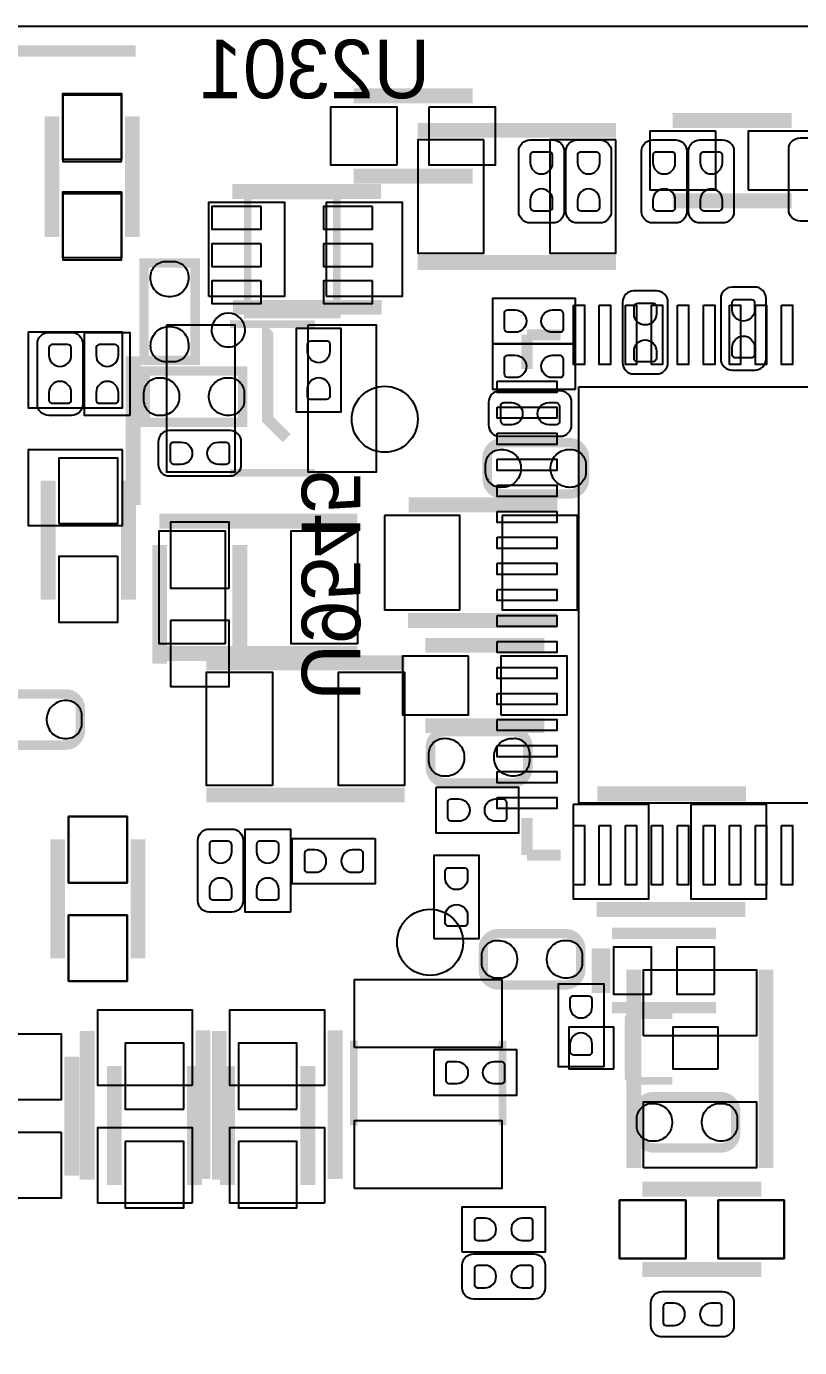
# Model space of a CAD drawing. Extents: x 0 to 69.8, y 0 to 65.
# Drawn here: x 11.23 to 21.63, y 47.23 to 65 of the extents above; entities that cross this region are included whole.
import ezdxf

# ---------------------------------------------------------------- set-up
doc = ezdxf.new("R2010")
doc.units = 0
for name, color, linetype in [('BG_OUTLINE', 254, 'CONTINUOUS'), ('PG_SILKSCREEN_BOTTOM', 12, 'CONTINUOUS'), ('PG_SILKSCREEN_TOP', 254, 'CONTINUOUS'), ('PIN_BOTTOM', 1, 'CONTINUOUS'), ('PIN_TOP', 110, 'CONTINUOUS')]:
    doc.layers.add(name, color=color, linetype=linetype)

msp = doc.modelspace()

# ---------------------------------------------------------------- linework, layer by layer
at = {"layer": 'BG_OUTLINE'}
msp.add_lwpolyline([(2.999994, 0), (51.999998, 0, 0.414213), (54.999992, 2.999994), (54.999992, 62.000003, 0.414213), (51.999998, 64.999997), (2.999994, 64.999997, 0.414213), (0, 62.000003), (0, 2.999994, 0.414212)], format="xyb", close=True, dxfattribs=at)
at = {"layer": 'PG_SILKSCREEN_BOTTOM'}
for points, const_width in [([(12.7, 64.6684), (10.287, 64.6684), (10.0584, 64.4398)], 0.1524), ([(11.575796, 62.166602), (11.575796, 63.766598)], 0.2), ([(12.655804, 62.166602), (12.655804, 63.766598)], 0.2), ([(19.926402, 63.735204), (21.526398, 63.735204)], 0.2), ([(16.4973, 63.6016), (19.1643, 63.6016)], 0.2), ([(14.208201, 62.725198), (15.408199, 62.725198), (15.408199, 61.125202), (14.208201, 61.125202), (14.208201, 62.725198)], 0.1), ([(19.926402, 62.655221), (21.526398, 62.655221)], 0.2), ([(12.8127, 61.818723), (12.8127, 60.508718), (13.5017, 60.508718), (13.5017, 61.818723), (12.8127, 61.818723)], 0.127), ([(16.4973, 61.8236), (19.1643, 61.8236)], 0.2), ([(14.732, 59.4614), (14.478, 59.7154), (14.478, 60.9092), (14.5034, 60.9346)], 0.1524), ([(12.666701, 60.562896), (12.666701, 58.5629)], 0.2), ([(12.831902, 59.6757), (14.141882, 59.6757), (14.141882, 60.3647), (12.831902, 60.3647), (12.831902, 59.6757)], 0.127), ([(16.373704, 58.564501), (18.3737, 58.564501)], 0.2), ([(13.023596, 56.426202), (13.023596, 58.026198)], 0.2), ([(14.103604, 56.426202), (14.103604, 58.026198)], 0.2), ([(16.365703, 57.007506), (18.365699, 57.007506)], 0.2), ([(16.599002, 56.674004), (18.198998, 56.674004)], 0.2), ([(16.599002, 55.593996), (18.198998, 55.593996)], 0.2), ([(18.913704, 54.678301), (20.9137, 54.678301)], 0.2), ([(11.651996, 54.063798), (11.651996, 52.463802)], 0.2), ([(12.732004, 54.063798), (12.732004, 52.463802)], 0.2), ([(18.905703, 53.121306), (20.905699, 53.121306)], 0.2), ([(20.511999, 52.798599), (19.112001, 52.798599)], 0.1524), ([(18.912002, 51.998601), (18.912002, 52.598599)], 0.1524), ([(19.012002, 51.998601), (19.012002, 52.598599)], 0.1524), ([(20.511999, 51.798601), (19.112001, 51.798601)], 0.1524), ([(19.922592, 50.817196), (19.372605, 50.817196), (19.3326, 50.857201), (19.3326, 51.657199), (19.372605, 51.697204), (19.922592, 51.697204)], 0.1), ([(12.413996, 49.415802), (12.413996, 51.015798)], 0.2), ([(13.494004, 49.415802), (13.494004, 51.015798)], 0.2), ([(13.937996, 49.415802), (13.937996, 51.015798)], 0.2), ([(15.018004, 49.415802), (15.018004, 51.015798)], 0.2), ([(19.520002, 49.358804), (21.119998, 49.358804)], 0.2), ([(19.520002, 48.278796), (21.119998, 48.278796)], 0.2)]:
    msp.add_lwpolyline(points, dxfattribs=dict(at, const_width=const_width))
for points in [[(20.574, 60.8584), (20.574, 60.5282, 0.414209), (20.7264, 60.3758), (21.0312, 60.3758, 0.414216), (21.1836, 60.5282), (21.1836, 61.341, 0.414218), (21.0312, 61.4934), (20.7264, 61.4934, 0.414211), (20.574, 61.341), (20.574, 60.7568)], [(19.253098, 60.807727), (19.253098, 60.477527, 0.414209), (19.405498, 60.325127), (19.710298, 60.325127, 0.414216), (19.862698, 60.477527), (19.862698, 61.290327, 0.414218), (19.710298, 61.442727), (19.405498, 61.442727, 0.414211), (19.253098, 61.290327), (19.253098, 60.706127)], [(18.084648, 59.486698), (18.414848, 59.486698, 0.414216), (18.567248, 59.639098), (18.567248, 59.943898, 0.414218), (18.414848, 60.096298), (17.602048, 60.096298, 0.414211), (17.449648, 59.943898), (17.449648, 59.639098, 0.414209), (17.602048, 59.486698), (18.186248, 59.486698)], [(13.487552, 59.563102), (13.157352, 59.563102, 0.414231), (13.004952, 59.410702), (13.004952, 59.105902, 0.414224), (13.157352, 58.953502), (13.970152, 58.953502, 0.414196), (14.122552, 59.105902), (14.122552, 59.410702, 0.414204), (13.970152, 59.563102), (13.385952, 59.563102)]]:
    msp.add_lwpolyline(points, format="xyb", dxfattribs=at)
for points in [[(18.6182, 60.7314), (18.6182, 61.341), (17.5006, 61.341), (17.5006, 60.7314), (18.6182, 60.7314)], [(15.4686, 60.9346), (14.859, 60.9346), (14.859, 59.817), (15.4686, 59.817), (15.4686, 60.9346)], [(18.6182, 60.1218), (18.6182, 60.7314), (17.5006, 60.7314), (17.5006, 60.1218), (18.6182, 60.1218)], [(16.738575, 54.7624), (16.738575, 54.1528), (17.856175, 54.1528), (17.856175, 54.7624), (16.738575, 54.7624)], [(16.7132, 52.730425), (17.3228, 52.730425), (17.3228, 53.848025), (16.7132, 53.848025), (16.7132, 52.730425)], [(16.7132, 51.231775), (16.7132, 50.622175), (17.8308, 50.622175), (17.8308, 51.231775), (16.7132, 51.231775)]]:
    msp.add_lwpolyline(points, dxfattribs=at)
msp.add_lwpolyline([(14.174876, 60.915194, 1), (13.721542, 60.915207, 1)], format="xyb", close=True, dxfattribs=at)
at = {"layer": 'PG_SILKSCREEN_BOTTOM', "const_width": 0.127}
for points in [[(18.540298, 59.3995), (17.630292, 59.3995, 0.414203), (17.430293, 59.199501), (17.430293, 58.910499, 0.414201), (17.630292, 58.7105), (18.540298, 58.7105, 0.414216), (18.740298, 58.910499), (18.740298, 59.199501, 0.414218), (18.540298, 59.3995)], [(17.778298, 55.5133), (16.868292, 55.5133, 0.414203), (16.668293, 55.313301), (16.668293, 55.024299, 0.414201), (16.868292, 54.8243), (17.778298, 54.8243, 0.414216), (17.978298, 55.024299), (17.978298, 55.313301, 0.414218), (17.778298, 55.5133)], [(17.578527, 52.106525), (18.488533, 52.106525, 0.414205), (18.688533, 52.306525), (18.688533, 52.595526, 0.414196), (18.488533, 52.795526), (17.578527, 52.795526, 0.414215), (17.378528, 52.595526), (17.378528, 52.306525, 0.414224), (17.578527, 52.106525)], [(20.575295, 50.603099), (19.66529, 50.603099, 0.414203), (19.46529, 50.4031), (19.46529, 50.114098, 0.414201), (19.66529, 49.914099), (20.575295, 49.914099, 0.414216), (20.775295, 50.114098), (20.775295, 50.4031, 0.414218), (20.575295, 50.603099)]]:
    msp.add_lwpolyline(points, format="xyb", dxfattribs=at)
at = {"layer": 'PG_SILKSCREEN_TOP'}
for points, const_width in [([(15.633802, 64.065302), (17.233798, 64.065302)], 0.2), ([(11.575898, 62.192002), (11.575898, 63.791998)], 0.2), ([(12.655804, 62.192103), (12.655804, 63.791897)], 0.2), ([(15.633903, 62.985396), (17.233697, 62.985396)], 0.2), ([(14.003503, 62.778894), (16.003499, 62.778894)], 0.2), ([(14.011504, 61.221899), (16.0115, 61.221899)], 0.2), ([(15.112492, 60.994798), (13.971676, 60.994798)], 0.100101), ([(17.966207, 60.852583), (18.420791, 60.852583)], 0.149911), ([(17.966207, 60.852583), (17.966207, 60.392793)], 0.149911), ([(15.112492, 58.994802), (13.971676, 58.994802)], 0.100101), ([(11.524996, 57.289802), (11.524996, 58.889798)], 0.2), ([(12.605004, 57.289802), (12.605004, 58.889798)], 0.2), ([(13.0175, 58.3438), (15.6845, 58.3438)], 0.2), ([(13.0175, 56.5658), (15.6845, 56.5658)], 0.2), ([(13.6525, 56.4388), (16.3195, 56.4388)], 0.2), ([(13.6525, 54.6608), (16.3195, 54.6608)], 0.2), ([(17.966207, 53.852293), (17.966207, 54.350183)], 0.149911), ([(11.652021, 54.063798), (11.652021, 52.463802)], 0.2), ([(12.732004, 54.063798), (12.732004, 52.463802)], 0.2), ([(17.966207, 53.852293), (18.420791, 53.852293)], 0.149911), ([(19.4056, 52.3113), (19.4056, 49.6443)], 0.2), ([(21.1836, 52.3113), (21.1836, 49.6443)], 0.2), ([(12.049481, 49.487303), (12.049481, 51.487299)], 0.2), ([(13.606475, 49.495304), (13.606475, 51.4953)], 0.2), ([(13.827481, 49.487303), (13.827481, 51.487299)], 0.2), ([(15.384501, 49.495304), (15.384501, 51.4953)], 0.2), ([(15.637002, 51.358317), (15.637002, 50.217502)], 0.100101), ([(17.636998, 51.358317), (17.636998, 50.217502)], 0.100101), ([(11.843004, 49.542802), (11.843004, 51.142798)], 0.2), ([(19.520002, 49.358804), (21.119998, 49.358804)], 0.2), ([(19.520002, 48.278796), (21.119998, 48.278796)], 0.2)]:
    msp.add_lwpolyline(points, dxfattribs=dict(at, const_width=const_width))
for points in [[(17.856098, 62.991848), (17.856098, 63.322048, -0.414229), (18.008498, 63.474448), (18.313298, 63.474448, -0.414208), (18.465698, 63.322048), (18.465698, 62.509248, -0.414198), (18.313298, 62.356848), (18.008498, 62.356848, -0.414219), (17.856098, 62.509248), (17.856098, 63.093448)], [(18.491098, 62.991848), (18.491098, 63.322048, -0.414229), (18.643498, 63.474448), (18.948298, 63.474448, -0.414208), (19.100698, 63.322048), (19.100698, 62.509248, -0.414198), (18.948298, 62.356848), (18.643498, 62.356848, -0.414219), (18.491098, 62.509248), (18.491098, 63.093448)], [(19.507098, 62.991848), (19.507098, 63.322048, -0.414229), (19.659498, 63.474448), (19.964298, 63.474448, -0.414208), (20.116698, 63.322048), (20.116698, 62.509248, -0.414198), (19.964298, 62.356848), (19.659498, 62.356848, -0.414219), (19.507098, 62.509248), (19.507098, 63.093448)], [(20.142098, 62.991848), (20.142098, 63.322048, -0.414229), (20.294498, 63.474448), (20.599298, 63.474448, -0.414208), (20.751698, 63.322048), (20.751698, 62.509248, -0.414198), (20.599298, 62.356848), (20.294498, 62.356848, -0.414219), (20.142098, 62.509248), (20.142098, 63.093448)], [(21.488298, 63.017248), (21.488298, 63.347448, -0.414229), (21.640698, 63.499848), (21.945498, 63.499848, -0.414208), (22.097898, 63.347448), (22.097898, 62.534648, -0.414198), (21.945498, 62.382248), (21.640698, 62.382248, -0.414219), (21.488298, 62.534648), (21.488298, 63.118848)], [(11.988902, 60.248927), (11.988902, 59.918727, -0.41421), (11.836502, 59.766327), (11.531702, 59.766327, -0.414214), (11.379302, 59.918727), (11.379302, 60.731527, -0.414217), (11.531702, 60.883927), (11.836502, 60.883927, -0.414214), (11.988902, 60.731527), (11.988902, 60.147327)], [(14.147902, 53.568778), (14.147902, 53.238578, -0.414216), (13.995502, 53.086178), (13.690702, 53.086178, -0.414237), (13.538302, 53.238578), (13.538302, 54.051378, -0.414211), (13.690702, 54.203778), (13.995502, 54.203778, -0.41419), (14.147902, 54.051378), (14.147902, 53.467178)], [(17.729048, 48.488702), (18.059248, 48.488702, -0.41422), (18.211648, 48.336302), (18.211648, 48.031502, -0.414235), (18.059248, 47.879102), (17.246448, 47.879102, -0.414207), (17.094048, 48.031502), (17.094048, 48.336302, -0.414192), (17.246448, 48.488702), (17.830648, 48.488702)], [(20.269022, 47.980702), (20.599222, 47.980702, -0.414211), (20.751622, 47.828302), (20.751622, 47.523502, -0.414228), (20.599222, 47.371102), (19.786422, 47.371102, -0.414216), (19.634022, 47.523502), (19.634022, 47.828302, -0.414199), (19.786422, 47.980702), (20.370622, 47.980702)]]:
    msp.add_lwpolyline(points, format="xyb", dxfattribs=at)
for points in [[(12.6238, 59.7662), (12.0142, 59.7662), (12.0142, 60.8838), (12.6238, 60.8838), (12.6238, 59.7662)], [(14.7828, 53.086025), (14.1732, 53.086025), (14.1732, 54.203625), (14.7828, 54.203625), (14.7828, 53.086025)], [(15.925775, 54.0766), (15.925775, 53.467), (14.808175, 53.467), (14.808175, 54.0766), (15.925775, 54.0766)], [(18.9992, 51.003175), (18.3896, 51.003175), (18.3896, 52.120775), (18.9992, 52.120775), (18.9992, 51.003175)], [(17.0942, 48.514), (17.0942, 49.1236), (18.2118, 49.1236), (18.2118, 48.514), (17.0942, 48.514)]]:
    msp.add_lwpolyline(points, dxfattribs=at)
at = {"layer": 'PG_SILKSCREEN_TOP', "const_width": 0.127}
msp.add_lwpolyline([(10.847476, 56.0213), (11.757482, 56.0213, -0.414226), (11.957482, 55.821301), (11.957482, 55.532325, -0.414225), (11.757482, 55.332325), (10.847476, 55.332325, -0.414219), (10.647477, 55.532325), (10.647477, 55.821301, -0.414219), (10.847476, 56.0213)], format="xyb", dxfattribs=at)
at = {"layer": 'PIN_BOTTOM'}
for points in [[(12.5095, 63.1841), (12.5095, 64.0731), (11.7221, 64.0731), (11.7221, 63.1841)], [(17.3863, 63.4746), (16.4973, 63.4746), (16.4973, 61.9506), (17.3863, 61.9506)], [(19.1643, 63.4746), (18.2753, 63.4746), (18.2753, 61.9506), (19.1643, 61.9506)], [(20.5089, 63.5889), (19.6199, 63.5889), (19.6199, 62.8015), (20.5089, 62.8015)], [(20.9439, 62.8015), (21.8329, 62.8015), (21.8329, 63.5889), (20.9439, 63.5889)], [(11.7221, 62.7491), (11.7221, 61.8601), (12.5095, 61.8601), (12.5095, 62.7491)], [(14.388389, 62.577599), (13.727989, 62.577599), (13.727989, 62.272799), (14.388389, 62.272799)], [(15.888411, 62.577599), (15.228011, 62.577599), (15.228011, 62.272799), (15.888411, 62.272799)], [(14.388389, 62.0776), (13.727989, 62.0776), (13.727989, 61.7728), (14.388389, 61.7728)], [(15.888411, 62.0776), (15.228011, 62.0776), (15.228011, 61.7728), (15.888411, 61.7728)], [(13.410895, 61.645698), (13.412191, 61.621594), (13.410895, 61.597692), (13.407898, 61.573893), (13.402589, 61.550194), (13.394893, 61.527411), (13.385495, 61.505287), (13.374091, 61.484205), (13.360908, 61.464088), (13.345693, 61.445292), (13.329209, 61.427792), (13.310895, 61.412095), (13.291312, 61.398099), (13.268503, 61.386695), (13.244601, 61.3775), (13.219913, 61.370693), (13.194792, 61.36579), (13.169392, 61.363606), (13.143992, 61.363606), (13.118592, 61.36579), (13.093395, 61.370693), (13.068808, 61.3775), (13.044907, 61.386695), (13.022097, 61.398099), (13.002311, 61.411587), (12.983693, 61.426801), (12.9667, 61.443794), (12.951511, 61.46259), (12.937998, 61.482402), (12.926593, 61.503789), (12.917195, 61.525887), (12.910109, 61.548696), (12.905207, 61.572292), (12.902692, 61.596194), (12.902413, 61.620298), (12.902209, 61.642193), (12.904495, 61.663809), (12.908788, 61.685094), (12.915392, 61.705693), (12.924307, 61.72581), (12.935001, 61.744606), (12.947701, 61.762107), (12.962103, 61.778312), (12.978409, 61.793095), (12.99591, 61.805795), (13.014706, 61.816691), (13.034493, 61.825607), (13.055295, 61.832388), (13.076707, 61.836808), (13.098297, 61.838992), (13.214909, 61.838992), (13.236194, 61.837011), (13.257301, 61.832388), (13.277799, 61.82581), (13.297408, 61.817199), (13.316204, 61.806506), (13.333705, 61.794111), (13.349707, 61.779887), (13.36421, 61.76391), (13.37691, 61.746587), (13.387807, 61.727994), (13.397001, 61.708487), (13.403809, 61.688193), (13.408406, 61.667111)], [(14.388389, 61.577601), (13.727989, 61.577601), (13.727989, 61.272801), (14.388389, 61.272801)], [(15.888411, 61.577601), (15.228011, 61.577601), (15.228011, 61.272801), (15.888411, 61.272801)], [(12.903505, 60.680702), (12.902209, 60.704806), (12.903505, 60.728708), (12.906502, 60.752507), (12.911811, 60.776206), (12.919507, 60.798989), (12.928905, 60.821113), (12.940309, 60.842195), (12.953492, 60.862312), (12.968707, 60.881108), (12.985191, 60.898608), (13.003505, 60.914305), (13.023088, 60.928301), (13.045897, 60.939705), (13.069799, 60.9489), (13.094487, 60.955707), (13.119608, 60.96061), (13.145008, 60.962794), (13.170408, 60.962794), (13.195808, 60.96061), (13.221005, 60.955707), (13.245592, 60.9489), (13.269493, 60.939705), (13.292303, 60.928301), (13.312089, 60.914813), (13.330707, 60.899599), (13.3477, 60.882606), (13.362889, 60.86381), (13.376402, 60.843998), (13.387807, 60.822611), (13.397205, 60.800513), (13.404291, 60.777704), (13.409193, 60.754108), (13.411708, 60.730206), (13.411987, 60.706102), (13.412191, 60.684207), (13.409905, 60.662591), (13.405612, 60.641306), (13.399008, 60.620707), (13.390093, 60.60059), (13.379399, 60.581794), (13.366699, 60.564293), (13.352297, 60.548088), (13.335991, 60.533305), (13.31849, 60.520605), (13.299694, 60.509709), (13.279907, 60.500793), (13.259105, 60.494012), (13.237693, 60.489592), (13.216103, 60.487408), (13.099491, 60.487408), (13.078206, 60.489389), (13.057099, 60.494012), (13.036601, 60.50059), (13.016992, 60.509201), (12.998196, 60.519894), (12.980695, 60.532289), (12.964693, 60.546513), (12.95019, 60.56249), (12.93749, 60.579813), (12.926593, 60.598406), (12.917399, 60.617913), (12.910591, 60.638207), (12.905994, 60.659289)], [(12.522683, 60.88728), (11.252683, 60.88728), (11.252683, 59.87128), (12.522683, 59.87128)], [(13.004902, 60.273895), (13.029006, 60.275191), (13.052908, 60.273895), (13.076707, 60.270898), (13.100406, 60.265589), (13.123189, 60.257893), (13.145313, 60.248495), (13.166395, 60.237091), (13.186512, 60.223908), (13.205308, 60.208693), (13.222808, 60.192209), (13.238505, 60.173895), (13.252501, 60.154312), (13.263905, 60.131503), (13.2731, 60.107601), (13.279907, 60.082913), (13.28481, 60.057792), (13.286994, 60.032392), (13.286994, 60.006992), (13.28481, 59.981592), (13.279907, 59.956395), (13.2731, 59.931808), (13.263905, 59.907907), (13.252501, 59.885097), (13.239013, 59.865311), (13.223799, 59.846693), (13.206806, 59.8297), (13.18801, 59.814511), (13.168198, 59.800998), (13.146811, 59.789593), (13.124713, 59.780195), (13.101904, 59.773109), (13.078308, 59.768207), (13.054406, 59.765692), (13.030302, 59.765413), (13.008407, 59.765209), (12.986791, 59.767495), (12.965506, 59.771788), (12.944907, 59.778392), (12.92479, 59.787307), (12.905994, 59.798001), (12.888493, 59.810701), (12.872288, 59.825103), (12.857505, 59.841409), (12.844805, 59.85891), (12.833909, 59.877706), (12.824993, 59.897493), (12.818212, 59.918295), (12.813792, 59.939707), (12.811608, 59.961297), (12.811608, 60.077909), (12.813589, 60.099194), (12.818212, 60.120301), (12.82479, 60.140799), (12.833401, 60.160408), (12.844094, 60.179204), (12.856489, 60.196705), (12.870713, 60.212707), (12.88669, 60.22721), (12.904013, 60.23991), (12.922606, 60.250807), (12.942113, 60.260001), (12.962407, 60.266809), (12.983489, 60.271406)], [(13.969898, 59.766505), (13.945794, 59.765209), (13.921892, 59.766505), (13.898093, 59.769502), (13.874394, 59.774811), (13.851611, 59.782507), (13.829487, 59.791905), (13.808405, 59.803309), (13.788288, 59.816492), (13.769492, 59.831707), (13.751992, 59.848191), (13.736295, 59.866505), (13.722299, 59.886088), (13.710895, 59.908897), (13.7017, 59.932799), (13.694893, 59.957487), (13.68999, 59.982608), (13.687806, 60.008008), (13.687806, 60.033408), (13.68999, 60.058808), (13.694893, 60.084005), (13.7017, 60.108592), (13.710895, 60.132493), (13.722299, 60.155303), (13.735787, 60.175089), (13.751001, 60.193707), (13.767994, 60.2107), (13.78679, 60.225889), (13.806602, 60.239402), (13.827989, 60.250807), (13.850087, 60.260205), (13.872896, 60.267291), (13.896492, 60.272193), (13.920394, 60.274708), (13.944498, 60.274987), (13.966393, 60.275191), (13.988009, 60.272905), (14.009294, 60.268612), (14.029893, 60.262008), (14.05001, 60.253093), (14.068806, 60.242399), (14.086307, 60.229699), (14.102512, 60.215297), (14.117295, 60.198991), (14.129995, 60.18149), (14.140891, 60.162694), (14.149807, 60.142907), (14.156588, 60.122105), (14.161008, 60.100693), (14.163192, 60.079103), (14.163192, 59.962491), (14.161211, 59.941206), (14.156588, 59.920099), (14.15001, 59.899601), (14.141399, 59.879992), (14.130706, 59.861196), (14.118311, 59.843695), (14.104087, 59.827693), (14.08811, 59.81319), (14.070787, 59.80049), (14.052194, 59.789593), (14.032687, 59.780399), (14.012393, 59.773591), (13.991311, 59.768994)], [(12.522683, 59.304504), (11.252683, 59.304504), (11.252683, 58.288504), (12.522683, 58.288504)], [(17.602302, 59.308695), (17.626406, 59.309991), (17.650308, 59.308695), (17.674107, 59.305698), (17.697806, 59.300389), (17.720589, 59.292693), (17.742713, 59.283295), (17.763795, 59.271891), (17.783912, 59.258708), (17.802708, 59.243493), (17.820208, 59.227009), (17.835905, 59.208695), (17.849901, 59.189112), (17.861305, 59.166303), (17.8705, 59.142401), (17.877307, 59.117713), (17.88221, 59.092592), (17.884394, 59.067192), (17.884394, 59.041792), (17.88221, 59.016392), (17.877307, 58.991195), (17.8705, 58.966608), (17.861305, 58.942707), (17.849901, 58.919897), (17.836413, 58.900111), (17.821199, 58.881493), (17.804206, 58.8645), (17.78541, 58.849311), (17.765598, 58.835798), (17.744211, 58.824393), (17.722113, 58.814995), (17.699304, 58.807909), (17.675708, 58.803007), (17.651806, 58.800492), (17.627702, 58.800213), (17.605807, 58.800009), (17.584191, 58.802295), (17.562906, 58.806588), (17.542307, 58.813192), (17.52219, 58.822107), (17.503394, 58.832801), (17.485893, 58.845501), (17.469688, 58.859903), (17.454905, 58.876209), (17.442205, 58.89371), (17.431309, 58.912506), (17.422393, 58.932293), (17.415612, 58.953095), (17.411192, 58.974507), (17.409008, 58.996097), (17.409008, 59.112709), (17.410989, 59.133994), (17.415612, 59.155101), (17.42219, 59.175599), (17.430801, 59.195208), (17.441494, 59.214004), (17.453889, 59.231505), (17.468113, 59.247507), (17.48409, 59.26201), (17.501413, 59.27471), (17.520006, 59.285607), (17.539513, 59.294801), (17.559807, 59.301609), (17.580889, 59.306206)], [(18.567298, 58.801305), (18.543194, 58.800009), (18.519292, 58.801305), (18.495493, 58.804302), (18.471794, 58.809611), (18.449011, 58.817307), (18.426887, 58.826705), (18.405805, 58.838109), (18.385688, 58.851292), (18.366892, 58.866507), (18.349392, 58.882991), (18.333695, 58.901305), (18.319699, 58.920888), (18.308295, 58.943697), (18.2991, 58.967599), (18.292293, 58.992287), (18.28739, 59.017408), (18.285206, 59.042808), (18.285206, 59.068208), (18.28739, 59.093608), (18.292293, 59.118805), (18.2991, 59.143392), (18.308295, 59.167293), (18.319699, 59.190103), (18.333187, 59.209889), (18.348401, 59.228507), (18.365394, 59.2455), (18.38419, 59.260689), (18.404002, 59.274202), (18.425389, 59.285607), (18.447487, 59.295005), (18.470296, 59.302091), (18.493892, 59.306993), (18.517794, 59.309508), (18.541898, 59.309787), (18.563793, 59.309991), (18.585409, 59.307705), (18.606694, 59.303412), (18.627293, 59.296808), (18.64741, 59.287893), (18.666206, 59.277199), (18.683707, 59.264499), (18.699912, 59.250097), (18.714695, 59.233791), (18.727395, 59.21629), (18.738291, 59.197494), (18.747207, 59.177707), (18.753988, 59.156905), (18.758408, 59.135493), (18.760592, 59.113903), (18.760592, 58.997291), (18.758611, 58.976006), (18.753988, 58.954899), (18.74741, 58.934401), (18.738799, 58.914792), (18.728106, 58.895996), (18.715711, 58.878495), (18.701487, 58.862493), (18.68551, 58.84799), (18.668187, 58.83529), (18.649594, 58.824393), (18.630087, 58.815199), (18.609793, 58.808391), (18.588711, 58.803794)], [(13.9573, 57.4437), (13.9573, 58.3327), (13.1699, 58.3327), (13.1699, 57.4437)], [(16.04932, 58.420508), (16.04932, 57.150508), (17.06532, 57.150508), (17.06532, 58.420508)], [(17.632096, 58.420508), (17.632096, 57.150508), (18.648096, 57.150508), (18.648096, 58.420508)], [(13.1699, 57.0087), (13.1699, 56.1197), (13.9573, 56.1197), (13.9573, 57.0087)], [(17.1815, 56.5277), (16.2925, 56.5277), (16.2925, 55.7403), (17.1815, 55.7403)], [(17.6165, 55.7403), (18.5055, 55.7403), (18.5055, 56.5277), (17.6165, 56.5277)], [(16.840302, 55.422495), (16.864406, 55.423791), (16.888308, 55.422495), (16.912107, 55.419498), (16.935806, 55.414189), (16.958589, 55.406493), (16.980713, 55.397095), (17.001795, 55.385691), (17.021912, 55.372508), (17.040708, 55.357293), (17.058208, 55.340809), (17.073905, 55.322495), (17.087901, 55.302912), (17.099305, 55.280103), (17.1085, 55.256201), (17.115307, 55.231513), (17.12021, 55.206392), (17.122394, 55.180992), (17.122394, 55.155592), (17.12021, 55.130192), (17.115307, 55.104995), (17.1085, 55.080408), (17.099305, 55.056507), (17.087901, 55.033697), (17.074413, 55.013911), (17.059199, 54.995293), (17.042206, 54.9783), (17.02341, 54.963111), (17.003598, 54.949598), (16.982211, 54.938193), (16.960113, 54.928795), (16.937304, 54.921709), (16.913708, 54.916807), (16.889806, 54.914292), (16.865702, 54.914013), (16.843807, 54.913809), (16.822191, 54.916095), (16.800906, 54.920388), (16.780307, 54.926992), (16.76019, 54.935907), (16.741394, 54.946601), (16.723893, 54.959301), (16.707688, 54.973703), (16.692905, 54.990009), (16.680205, 55.00751), (16.669309, 55.026306), (16.660393, 55.046093), (16.653612, 55.066895), (16.649192, 55.088307), (16.647008, 55.109897), (16.647008, 55.226509), (16.648989, 55.247794), (16.653612, 55.268901), (16.66019, 55.289399), (16.668801, 55.309008), (16.679494, 55.327804), (16.691889, 55.345305), (16.706113, 55.361307), (16.72209, 55.37581), (16.739413, 55.38851), (16.758006, 55.399407), (16.777513, 55.408601), (16.797807, 55.415409), (16.818889, 55.420006)], [(17.805298, 54.915105), (17.781194, 54.913809), (17.757292, 54.915105), (17.733493, 54.918102), (17.709794, 54.923411), (17.687011, 54.931107), (17.664887, 54.940505), (17.643805, 54.951909), (17.623688, 54.965092), (17.604892, 54.980307), (17.587392, 54.996791), (17.571695, 55.015105), (17.557699, 55.034688), (17.546295, 55.057497), (17.5371, 55.081399), (17.530293, 55.106087), (17.52539, 55.131208), (17.523206, 55.156608), (17.523206, 55.182008), (17.52539, 55.207408), (17.530293, 55.232605), (17.5371, 55.257192), (17.546295, 55.281093), (17.557699, 55.303903), (17.571187, 55.323689), (17.586401, 55.342307), (17.603394, 55.3593), (17.62219, 55.374489), (17.642002, 55.388002), (17.663389, 55.399407), (17.685487, 55.408805), (17.708296, 55.415891), (17.731892, 55.420793), (17.755794, 55.423308), (17.779898, 55.423587), (17.801793, 55.423791), (17.823409, 55.421505), (17.844694, 55.417212), (17.865293, 55.410608), (17.88541, 55.401693), (17.904206, 55.390999), (17.921707, 55.378299), (17.937912, 55.363897), (17.952695, 55.347591), (17.965395, 55.33009), (17.976291, 55.311294), (17.985207, 55.291507), (17.991988, 55.270705), (17.996408, 55.249293), (17.998592, 55.227703), (17.998592, 55.111091), (17.996611, 55.089806), (17.991988, 55.068699), (17.98541, 55.048201), (17.976799, 55.028592), (17.966106, 55.009796), (17.953711, 54.992295), (17.939487, 54.976293), (17.92351, 54.96179), (17.906187, 54.94909), (17.887594, 54.938193), (17.868087, 54.928999), (17.847793, 54.922191), (17.826711, 54.917594)], [(18.58932, 54.534308), (18.58932, 53.264308), (19.60532, 53.264308), (19.60532, 54.534308)], [(20.172096, 54.534308), (20.172096, 53.264308), (21.188096, 53.264308), (21.188096, 54.534308)], [(12.5857, 53.4813), (12.5857, 54.3703), (11.7983, 54.3703), (11.7983, 53.4813)], [(11.7983, 53.0463), (11.7983, 52.1573), (12.5857, 52.1573), (12.5857, 53.0463)], [(17.551527, 52.704721), (17.575632, 52.706016), (17.599533, 52.704721), (17.623333, 52.701723), (17.647031, 52.696415), (17.669815, 52.688719), (17.691938, 52.679321), (17.71302, 52.667916), (17.733137, 52.654733), (17.751933, 52.639519), (17.769434, 52.623034), (17.785131, 52.604721), (17.799126, 52.585137), (17.810531, 52.562328), (17.819726, 52.538427), (17.826533, 52.513738), (17.831435, 52.488617), (17.833619, 52.463217), (17.833619, 52.437817), (17.831435, 52.412417), (17.826533, 52.387221), (17.819726, 52.362633), (17.810531, 52.338732), (17.799126, 52.315923), (17.785639, 52.296136), (17.770424, 52.277518), (17.753432, 52.260525), (17.734636, 52.245336), (17.714824, 52.231823), (17.693437, 52.220419), (17.671339, 52.211021), (17.64853, 52.203934), (17.624933, 52.199032), (17.601032, 52.196517), (17.576927, 52.196238), (17.555032, 52.196035), (17.533417, 52.198321), (17.512132, 52.202613), (17.491532, 52.209217), (17.471415, 52.218133), (17.452619, 52.228826), (17.435119, 52.241526), (17.418914, 52.255928), (17.404131, 52.272235), (17.391431, 52.289735), (17.380534, 52.308531), (17.371619, 52.328318), (17.364837, 52.349121), (17.360417, 52.370533), (17.358233, 52.392123), (17.358233, 52.508734), (17.360214, 52.530019), (17.364837, 52.551127), (17.371416, 52.571625), (17.380026, 52.591233), (17.39072, 52.610029), (17.403115, 52.62753), (17.417339, 52.643532), (17.433315, 52.658035), (17.450638, 52.670735), (17.469231, 52.681632), (17.488738, 52.690827), (17.509033, 52.697634), (17.530115, 52.702231)], [(18.516524, 52.19733), (18.492419, 52.196035), (18.468518, 52.19733), (18.444718, 52.200327), (18.42102, 52.205636), (18.398236, 52.213332), (18.376113, 52.22273), (18.355031, 52.234135), (18.334914, 52.247317), (18.316118, 52.262532), (18.298617, 52.279017), (18.28292, 52.29733), (18.268925, 52.316913), (18.25752, 52.339723), (18.248325, 52.363624), (18.241518, 52.388313), (18.236616, 52.413433), (18.234431, 52.438833), (18.234431, 52.464233), (18.236616, 52.489633), (18.241518, 52.51483), (18.248325, 52.539417), (18.25752, 52.563319), (18.268925, 52.586128), (18.282412, 52.605915), (18.297627, 52.624533), (18.314619, 52.641525), (18.333415, 52.656715), (18.353227, 52.670227), (18.374614, 52.681632), (18.396712, 52.69103), (18.419521, 52.698117), (18.443118, 52.703019), (18.467019, 52.705533), (18.491124, 52.705813), (18.513019, 52.706016), (18.534634, 52.70373), (18.555919, 52.699437), (18.576519, 52.692833), (18.596635, 52.683918), (18.615431, 52.673225), (18.632932, 52.660525), (18.649137, 52.646123), (18.66392, 52.629816), (18.67662, 52.612315), (18.687517, 52.593519), (18.696432, 52.573733), (18.703214, 52.55293), (18.707633, 52.531518), (18.709818, 52.509928), (18.709818, 52.393317), (18.707837, 52.372031), (18.703214, 52.350924), (18.696635, 52.330426), (18.688025, 52.310817), (18.677331, 52.292021), (18.664936, 52.274521), (18.650712, 52.258519), (18.634735, 52.244015), (18.617413, 52.231315), (18.59882, 52.220419), (18.579313, 52.211224), (18.559018, 52.204417), (18.537936, 52.199819)], [(19.641007, 51.9811), (19.641007, 52.6161), (19.133007, 52.6161), (19.133007, 51.9811)], [(20.490993, 51.9811), (20.490993, 52.6161), (19.982993, 52.6161), (19.982993, 51.9811)], [(19.137401, 50.9778), (19.137401, 51.5366), (18.527801, 51.5366), (18.527801, 50.9778)], [(20.537399, 50.9778), (20.537399, 51.5366), (19.927799, 51.5366), (19.927799, 50.9778)], [(13.3477, 50.4333), (13.3477, 51.3223), (12.5603, 51.3223), (12.5603, 50.4333)], [(14.8717, 50.4333), (14.8717, 51.3223), (14.0843, 51.3223), (14.0843, 50.4333)], [(19.637299, 50.512294), (19.661403, 50.51359), (19.685305, 50.512294), (19.709105, 50.509297), (19.732803, 50.503988), (19.755587, 50.496292), (19.77771, 50.486894), (19.798792, 50.47549), (19.818909, 50.462307), (19.837705, 50.447092), (19.855205, 50.430608), (19.870903, 50.412294), (19.884898, 50.392711), (19.896303, 50.369902), (19.905497, 50.346), (19.912305, 50.321312), (19.917207, 50.296191), (19.919391, 50.270791), (19.919391, 50.245391), (19.917207, 50.219991), (19.912305, 50.194794), (19.905497, 50.170207), (19.896303, 50.146306), (19.884898, 50.123496), (19.871411, 50.10371), (19.856196, 50.085092), (19.839203, 50.068099), (19.820407, 50.05291), (19.800595, 50.039397), (19.779209, 50.027992), (19.757111, 50.018594), (19.734301, 50.011508), (19.710705, 50.006606), (19.686803, 50.004091), (19.662699, 50.003812), (19.640804, 50.003608), (19.619189, 50.005894), (19.597903, 50.010187), (19.577304, 50.016791), (19.557187, 50.025706), (19.538391, 50.0364), (19.520891, 50.0491), (19.504685, 50.063502), (19.489903, 50.079808), (19.477203, 50.097309), (19.466306, 50.116105), (19.457391, 50.135892), (19.450609, 50.156694), (19.446189, 50.178106), (19.444005, 50.199696), (19.444005, 50.316308), (19.445986, 50.337593), (19.450609, 50.3587), (19.457187, 50.379198), (19.465798, 50.398807), (19.476491, 50.417603), (19.488887, 50.435104), (19.503111, 50.451106), (19.519087, 50.465609), (19.53641, 50.478309), (19.555003, 50.489206), (19.57451, 50.4984), (19.594805, 50.505208), (19.615887, 50.509805)], [(20.602296, 50.004904), (20.578191, 50.003608), (20.55429, 50.004904), (20.53049, 50.007901), (20.506792, 50.01321), (20.484008, 50.020906), (20.461884, 50.030304), (20.440802, 50.041708), (20.420686, 50.054891), (20.40189, 50.070106), (20.384389, 50.08659), (20.368692, 50.104904), (20.354696, 50.124487), (20.343292, 50.147296), (20.334097, 50.171198), (20.32729, 50.195886), (20.322388, 50.221007), (20.320203, 50.246407), (20.320203, 50.271807), (20.322388, 50.297207), (20.32729, 50.322404), (20.334097, 50.346991), (20.343292, 50.370892), (20.354696, 50.393702), (20.368184, 50.413488), (20.383398, 50.432106), (20.400391, 50.449099), (20.419187, 50.464288), (20.438999, 50.477801), (20.460386, 50.489206), (20.482484, 50.498604), (20.505293, 50.50569), (20.52889, 50.510592), (20.552791, 50.513107), (20.576896, 50.513386), (20.59879, 50.51359), (20.620406, 50.511304), (20.641691, 50.507011), (20.66229, 50.500407), (20.682407, 50.491492), (20.701203, 50.480798), (20.718704, 50.468098), (20.734909, 50.453696), (20.749692, 50.43739), (20.762392, 50.419889), (20.773288, 50.401093), (20.782204, 50.381306), (20.788986, 50.360504), (20.793405, 50.339092), (20.79559, 50.317502), (20.79559, 50.20089), (20.793608, 50.179605), (20.788986, 50.158498), (20.782407, 50.138), (20.773796, 50.118391), (20.763103, 50.099595), (20.750708, 50.082094), (20.736484, 50.066092), (20.720507, 50.051589), (20.703184, 50.038889), (20.684592, 50.027992), (20.665084, 50.018798), (20.64479, 50.01199), (20.623708, 50.007393)], [(12.5603, 49.9983), (12.5603, 49.1093), (13.3477, 49.1093), (13.3477, 49.9983)], [(14.0843, 49.9983), (14.0843, 49.1093), (14.8717, 49.1093), (14.8717, 49.9983)], [(20.1025, 49.2125), (19.2135, 49.2125), (19.2135, 48.4251), (20.1025, 48.4251)], [(20.5375, 48.4251), (21.4265, 48.4251), (21.4265, 49.2125), (20.5375, 49.2125)]]:
    msp.add_lwpolyline(points, close=True, dxfattribs=at)
for points in [[(20.728711, 61.18479), (20.728711, 61.28639, -0.376179), (20.7772, 61.328884), (20.9931, 61.328884, -0.366061), (21.028889, 61.28639), (21.028889, 61.18479, -0.999182)], [(17.80921, 60.886111), (17.70761, 60.886111, -0.376179), (17.665116, 60.9346), (17.665116, 61.1505, -0.366061), (17.70761, 61.186289), (17.80921, 61.186289, -0.999182)], [(18.30959, 61.186289), (18.41119, 61.186289, -0.376179), (18.453684, 61.1378), (18.453684, 60.9219, -0.366061), (18.41119, 60.886111), (18.30959, 60.886111, -0.999182)], [(19.40781, 61.134117), (19.40781, 61.235717, -0.376179), (19.456298, 61.278211), (19.672198, 61.278211, -0.366061), (19.707987, 61.235717), (19.707987, 61.134117, -0.999182)], [(19.707987, 60.633737), (19.707987, 60.532137, -0.376179), (19.659498, 60.489643), (19.443598, 60.489643, -0.366061), (19.40781, 60.532137), (19.40781, 60.633737, -0.999182)], [(21.028889, 60.68441), (21.028889, 60.58281, -0.376179), (20.9804, 60.540316), (20.7645, 60.540316, -0.366061), (20.728711, 60.58281), (20.728711, 60.68441, -0.999182)], [(15.013711, 60.62599), (15.013711, 60.72759, -0.376179), (15.0622, 60.770084), (15.2781, 60.770084, -0.366061), (15.313889, 60.72759), (15.313889, 60.62599, -0.999182)], [(17.80921, 60.276511), (17.70761, 60.276511, -0.376179), (17.665116, 60.325), (17.665116, 60.5409, -0.366061), (17.70761, 60.576689), (17.80921, 60.576689, -0.999182)], [(18.30959, 60.576689), (18.41119, 60.576689, -0.376179), (18.453684, 60.5282), (18.453684, 60.3123, -0.366061), (18.41119, 60.276511), (18.30959, 60.276511, -0.999182)], [(15.313889, 60.12561), (15.313889, 60.02401, -0.376179), (15.2654, 59.981516), (15.0495, 59.981516, -0.366061), (15.013711, 60.02401), (15.013711, 60.12561, -0.999182)], [(17.758258, 59.64141), (17.656658, 59.64141, -0.376179), (17.614163, 59.689898), (17.614163, 59.905798, -0.366061), (17.656658, 59.941587), (17.758258, 59.941587, -0.999182)], [(18.258638, 59.941587), (18.360238, 59.941587, -0.376179), (18.402732, 59.893098), (18.402732, 59.677198, -0.366061), (18.360238, 59.64141), (18.258638, 59.64141, -0.999182)], [(13.313562, 59.108213), (13.211962, 59.108213, -0.376179), (13.169468, 59.156702), (13.169468, 59.372602, -0.366061), (13.211962, 59.40839), (13.313562, 59.40839, -0.999182)], [(13.813942, 59.40839), (13.915542, 59.40839, -0.376179), (13.958037, 59.359902), (13.958037, 59.144002, -0.366061), (13.915542, 59.108213), (13.813942, 59.108213, -0.999182)], [(17.047185, 54.307511), (16.945585, 54.307511, -0.376179), (16.90309, 54.356), (16.90309, 54.5719, -0.366061), (16.945585, 54.607689), (17.047185, 54.607689, -0.999182)], [(17.547565, 54.607689), (17.649165, 54.607689, -0.376179), (17.691659, 54.5592), (17.691659, 54.3433, -0.366061), (17.649165, 54.307511), (17.547565, 54.307511, -0.999182)], [(16.867911, 53.539415), (16.867911, 53.641015, -0.376179), (16.9164, 53.68351), (17.1323, 53.68351, -0.366061), (17.168089, 53.641015), (17.168089, 53.539415, -0.999182)], [(17.168089, 53.039035), (17.168089, 52.937435, -0.376179), (17.1196, 52.894941), (16.9037, 52.894941, -0.366061), (16.867911, 52.937435), (16.867911, 53.039035, -0.999182)], [(17.02181, 50.776886), (16.92021, 50.776886, -0.376179), (16.877716, 50.825375), (16.877716, 51.041275, -0.366061), (16.92021, 51.077063), (17.02181, 51.077063, -0.999182)], [(17.52219, 51.077063), (17.62379, 51.077063, -0.376179), (17.666284, 51.028575), (17.666284, 50.812675, -0.366061), (17.62379, 50.776886), (17.52219, 50.776886, -0.999182)]]:
    msp.add_lwpolyline(points, format="xyb", close=True, dxfattribs=at)
at = {"layer": 'PIN_TOP'}
for points in [[(11.7221, 63.2095), (11.7221, 64.0985), (12.5095, 64.0985), (12.5095, 63.2095)], [(16.2163, 63.1317), (15.3273, 63.1317), (15.3273, 63.9191), (16.2163, 63.9191)], [(16.6513, 63.9191), (17.5403, 63.9191), (17.5403, 63.1317), (16.6513, 63.1317)], [(12.5095, 62.7745), (12.5095, 61.8855), (11.7221, 61.8855), (11.7221, 62.7745)], [(13.68712, 61.365892), (13.68712, 62.635892), (14.70312, 62.635892), (14.70312, 61.365892)], [(15.269896, 61.365892), (15.269896, 62.635892), (16.285896, 62.635892), (16.285896, 61.365892)], [(18.592152, 61.252633), (18.742241, 61.252633), (18.742241, 60.452533), (18.592152, 60.452533)], [(18.940158, 61.252633), (19.090246, 61.252633), (19.090246, 60.452533), (18.940158, 60.452533)], [(19.290652, 61.252633), (19.440741, 61.252633), (19.440741, 60.452533), (19.290652, 60.452533)], [(19.641147, 61.252633), (19.791235, 61.252633), (19.791235, 60.452533), (19.641147, 60.452533)], [(19.991768, 61.252633), (20.141857, 61.252633), (20.141857, 60.452533), (19.991768, 60.452533)], [(20.342263, 61.252633), (20.492352, 61.252633), (20.492352, 60.452533), (20.342263, 60.452533)], [(20.690268, 61.252633), (20.840357, 61.252633), (20.840357, 60.452533), (20.690268, 60.452533)], [(21.040763, 61.252633), (21.190852, 61.252633), (21.190852, 60.452533), (21.040763, 60.452533)], [(21.391258, 61.252633), (21.541346, 61.252633), (21.541346, 60.452533), (21.391258, 60.452533)], [(13.120776, 60.9854), (14.035176, 60.9854), (14.035176, 59.0042), (13.120776, 59.0042)], [(15.020798, 60.9854), (15.935198, 60.9854), (15.935198, 59.0042), (15.020798, 59.0042)], [(17.566157, 60.226639), (18.366257, 60.226639), (18.366257, 60.07655), (17.566157, 60.07655)], [(18.665952, 60.152839), (24.266652, 60.152839), (24.266652, 54.552139), (18.665952, 54.552139)], [(17.566157, 59.878633), (18.366257, 59.878633), (18.366257, 59.728544), (17.566157, 59.728544)], [(17.566157, 59.528138), (18.366257, 59.528138), (18.366257, 59.37805), (17.566157, 59.37805)], [(11.6713, 58.3073), (11.6713, 59.1963), (12.4587, 59.1963), (12.4587, 58.3073)], [(17.566157, 59.177644), (18.366257, 59.177644), (18.366257, 59.027555), (17.566157, 59.027555)], [(17.566157, 58.827022), (18.366257, 58.827022), (18.366257, 58.676934), (17.566157, 58.676934)], [(17.566157, 58.476528), (18.366257, 58.476528), (18.366257, 58.326439), (17.566157, 58.326439)], [(13.9065, 56.6928), (13.0175, 56.6928), (13.0175, 58.2168), (13.9065, 58.2168)], [(15.6845, 56.6928), (14.7955, 56.6928), (14.7955, 58.2168), (15.6845, 58.2168)], [(17.566157, 58.128522), (18.366257, 58.128522), (18.366257, 57.978434), (17.566157, 57.978434)], [(12.4587, 57.8723), (12.4587, 56.9833), (11.6713, 56.9833), (11.6713, 57.8723)], [(17.566157, 57.778028), (18.366257, 57.778028), (18.366257, 57.627939), (17.566157, 57.627939)], [(17.566157, 57.427533), (18.366257, 57.427533), (18.366257, 57.277444), (17.566157, 57.277444)], [(17.566157, 57.077039), (18.366257, 57.077039), (18.366257, 56.92695), (17.566157, 56.92695)], [(17.566157, 56.726544), (18.366257, 56.726544), (18.366257, 56.576455), (17.566157, 56.576455)], [(17.566157, 56.378538), (18.366257, 56.378538), (18.366257, 56.22845), (17.566157, 56.22845)], [(14.5415, 54.7878), (13.6525, 54.7878), (13.6525, 56.3118), (14.5415, 56.3118)], [(16.3195, 54.7878), (15.4305, 54.7878), (15.4305, 56.3118), (16.3195, 56.3118)], [(17.566157, 56.028044), (18.366257, 56.028044), (18.366257, 55.877955), (17.566157, 55.877955)], [(11.785473, 55.930521), (11.761368, 55.931816), (11.737467, 55.930521), (11.713667, 55.927523), (11.689969, 55.922215), (11.667185, 55.914519), (11.645062, 55.905121), (11.62398, 55.893716), (11.603863, 55.880533), (11.585067, 55.865319), (11.567566, 55.848834), (11.551869, 55.830521), (11.537874, 55.810937), (11.526469, 55.788128), (11.517274, 55.764227), (11.510467, 55.739538), (11.505565, 55.714417), (11.503381, 55.689017), (11.503381, 55.663617), (11.505565, 55.638217), (11.510467, 55.613021), (11.517274, 55.588433), (11.526469, 55.564532), (11.537874, 55.541723), (11.551361, 55.521936), (11.566576, 55.503318), (11.583568, 55.486325), (11.602364, 55.471136), (11.622176, 55.457623), (11.643563, 55.446219), (11.665661, 55.436821), (11.68847, 55.429734), (11.712067, 55.424832), (11.735968, 55.422317), (11.760073, 55.422038), (11.781968, 55.421835), (11.803583, 55.424121), (11.824868, 55.428413), (11.845468, 55.435017), (11.865585, 55.443933), (11.884381, 55.454626), (11.901881, 55.467326), (11.918086, 55.481728), (11.932869, 55.498035), (11.945569, 55.515535), (11.956466, 55.534331), (11.965381, 55.554118), (11.972163, 55.574921), (11.976583, 55.596333), (11.978767, 55.617923), (11.978767, 55.734534), (11.976786, 55.755819), (11.972163, 55.776927), (11.965584, 55.797425), (11.956974, 55.817033), (11.94628, 55.835829), (11.933885, 55.85333), (11.919661, 55.869332), (11.903685, 55.883835), (11.886362, 55.896535), (11.867769, 55.907432), (11.848262, 55.916627), (11.827967, 55.923434), (11.806885, 55.928031)], [(17.566157, 55.677422), (18.366257, 55.677422), (18.366257, 55.527334), (17.566157, 55.527334)], [(17.566157, 55.326928), (18.366257, 55.326928), (18.366257, 55.176839), (17.566157, 55.176839)], [(17.566157, 54.976433), (18.366257, 54.976433), (18.366257, 54.826344), (17.566157, 54.826344)], [(17.566157, 54.628428), (18.366257, 54.628428), (18.366257, 54.478339), (17.566157, 54.478339)], [(11.7983, 53.4813), (11.7983, 54.3703), (12.5857, 54.3703), (12.5857, 53.4813)], [(18.592152, 54.252444), (18.742241, 54.252444), (18.742241, 53.452344), (18.592152, 53.452344)], [(18.940158, 54.252444), (19.090246, 54.252444), (19.090246, 53.452344), (18.940158, 53.452344)], [(19.290652, 54.252444), (19.440741, 54.252444), (19.440741, 53.452344), (19.290652, 53.452344)], [(19.641147, 54.252444), (19.791235, 54.252444), (19.791235, 53.452344), (19.641147, 53.452344)], [(19.991768, 54.252444), (20.141857, 54.252444), (20.141857, 53.452344), (19.991768, 53.452344)], [(20.342263, 54.252444), (20.492352, 54.252444), (20.492352, 53.452344), (20.342263, 53.452344)], [(20.690268, 54.252444), (20.840357, 54.252444), (20.840357, 53.452344), (20.690268, 53.452344)], [(21.040763, 54.252444), (21.190852, 54.252444), (21.190852, 53.452344), (21.040763, 53.452344)], [(21.391258, 54.252444), (21.541346, 54.252444), (21.541346, 53.452344), (21.391258, 53.452344)], [(12.5857, 53.0463), (12.5857, 52.1573), (11.7983, 52.1573), (11.7983, 53.0463)], [(19.5326, 51.4223), (19.5326, 52.3113), (21.0566, 52.3113), (21.0566, 51.4223)], [(15.6464, 51.266623), (15.6464, 52.181023), (17.6276, 52.181023), (17.6276, 51.266623)], [(13.462483, 50.753696), (12.192483, 50.753696), (12.192483, 51.769696), (13.462483, 51.769696)], [(15.240483, 50.753696), (13.970483, 50.753696), (13.970483, 51.769696), (15.240483, 51.769696)], [(10.9093, 50.5603), (10.9093, 51.4493), (11.6967, 51.4493), (11.6967, 50.5603)], [(19.5326, 49.6443), (19.5326, 50.5333), (21.0566, 50.5333), (21.0566, 49.6443)], [(11.6967, 50.1253), (11.6967, 49.2363), (10.9093, 49.2363), (10.9093, 50.1253)], [(13.462483, 49.17092), (12.192483, 49.17092), (12.192483, 50.18692), (13.462483, 50.18692)], [(15.240483, 49.17092), (13.970483, 49.17092), (13.970483, 50.18692), (15.240483, 50.18692)], [(15.6464, 49.366602), (15.6464, 50.281002), (17.6276, 50.281002), (17.6276, 49.366602)], [(20.1025, 48.4251), (19.2135, 48.4251), (19.2135, 49.2125), (20.1025, 49.2125)], [(20.5375, 49.2125), (21.4265, 49.2125), (21.4265, 48.4251), (20.5375, 48.4251)]]:
    msp.add_lwpolyline(points, close=True, dxfattribs=at)
for points in [[(18.310987, 63.165838), (18.310987, 63.267438, 0.376179), (18.262498, 63.309932), (18.046598, 63.309932, 0.366061), (18.01081, 63.267438), (18.01081, 63.165838, 0.999182)], [(18.945987, 63.165838), (18.945987, 63.267438, 0.376179), (18.897498, 63.309932), (18.681598, 63.309932, 0.366061), (18.64581, 63.267438), (18.64581, 63.165838, 0.999182)], [(19.961987, 63.165838), (19.961987, 63.267438, 0.376179), (19.913498, 63.309932), (19.697598, 63.309932, 0.366061), (19.66181, 63.267438), (19.66181, 63.165838, 0.999182)], [(20.596987, 63.165838), (20.596987, 63.267438, 0.376179), (20.548498, 63.309932), (20.332598, 63.309932, 0.366061), (20.29681, 63.267438), (20.29681, 63.165838, 0.999182)], [(18.01081, 62.665458), (18.01081, 62.563858, 0.376179), (18.059298, 62.521363), (18.275198, 62.521363, 0.366061), (18.310987, 62.563858), (18.310987, 62.665458, 0.999182)], [(18.64581, 62.665458), (18.64581, 62.563858, 0.376179), (18.694298, 62.521363), (18.910198, 62.521363, 0.366061), (18.945987, 62.563858), (18.945987, 62.665458, 0.999182)], [(19.66181, 62.665458), (19.66181, 62.563858, 0.376179), (19.710298, 62.521363), (19.926198, 62.521363, 0.366061), (19.961987, 62.563858), (19.961987, 62.665458, 0.999182)], [(20.29681, 62.665458), (20.29681, 62.563858, 0.376179), (20.345298, 62.521363), (20.561198, 62.521363, 0.366061), (20.596987, 62.563858), (20.596987, 62.665458, 0.999182)], [(11.83419, 60.575317), (11.83419, 60.676917, 0.376179), (11.785702, 60.719411), (11.569802, 60.719411, 0.366061), (11.534013, 60.676917), (11.534013, 60.575317, 0.999182)], [(12.469089, 60.57519), (12.469089, 60.67679, 0.376179), (12.4206, 60.719284), (12.2047, 60.719284, 0.366061), (12.168911, 60.67679), (12.168911, 60.57519, 0.999182)], [(11.534013, 60.074937), (11.534013, 59.973337, 0.376179), (11.582502, 59.930843), (11.798402, 59.930843, 0.366061), (11.83419, 59.973337), (11.83419, 60.074937, 0.999182)], [(12.168911, 60.07481), (12.168911, 59.97321, 0.376179), (12.2174, 59.930716), (12.4333, 59.930716, 0.366061), (12.469089, 59.97321), (12.469089, 60.07481, 0.999182)], [(13.99319, 53.895168), (13.99319, 53.996768, 0.376179), (13.944702, 54.039262), (13.728802, 54.039262, 0.366061), (13.693013, 53.996768), (13.693013, 53.895168, 0.999182)], [(14.628089, 53.895015), (14.628089, 53.996615, 0.376179), (14.5796, 54.03911), (14.3637, 54.03911, 0.366061), (14.327911, 53.996615), (14.327911, 53.895015, 0.999182)], [(15.116785, 53.921889), (15.015185, 53.921889, 0.376179), (14.97269, 53.8734), (14.97269, 53.6575, 0.366061), (15.015185, 53.621711), (15.116785, 53.621711, 0.999182)], [(15.617165, 53.621711), (15.718765, 53.621711, 0.376179), (15.761259, 53.6702), (15.761259, 53.8861, 0.366061), (15.718765, 53.921889), (15.617165, 53.921889, 0.999182)], [(13.693013, 53.394788), (13.693013, 53.293188, 0.376179), (13.741502, 53.250694), (13.957402, 53.250694, 0.366061), (13.99319, 53.293188), (13.99319, 53.394788, 0.999182)], [(14.327911, 53.394635), (14.327911, 53.293035, 0.376179), (14.3764, 53.250541), (14.5923, 53.250541, 0.366061), (14.628089, 53.293035), (14.628089, 53.394635, 0.999182)], [(18.844489, 51.812165), (18.844489, 51.913765, 0.376179), (18.796, 51.956259), (18.5801, 51.956259, 0.366061), (18.544311, 51.913765), (18.544311, 51.812165, 0.999182)], [(18.544311, 51.311785), (18.544311, 51.210185, 0.376179), (18.5928, 51.16769), (18.8087, 51.16769, 0.366061), (18.844489, 51.210185), (18.844489, 51.311785, 0.999182)], [(17.40281, 48.968889), (17.30121, 48.968889, 0.376179), (17.258716, 48.9204), (17.258716, 48.7045, 0.366061), (17.30121, 48.668711), (17.40281, 48.668711, 0.999182)], [(17.90319, 48.668711), (18.00479, 48.668711, 0.376179), (18.047284, 48.7172), (18.047284, 48.9331, 0.366061), (18.00479, 48.968889), (17.90319, 48.968889, 0.999182)], [(17.402658, 48.33399), (17.301058, 48.33399, 0.376179), (17.258563, 48.285502), (17.258563, 48.069602, 0.366061), (17.301058, 48.033813), (17.402658, 48.033813, 0.999182)], [(17.903038, 48.033813), (18.004638, 48.033813, 0.376179), (18.047132, 48.082302), (18.047132, 48.298202, 0.366061), (18.004638, 48.33399), (17.903038, 48.33399, 0.999182)], [(19.942632, 47.82599), (19.841032, 47.82599, 0.376179), (19.798538, 47.777502), (19.798538, 47.561602, 0.366061), (19.841032, 47.525813), (19.942632, 47.525813, 0.999182)], [(20.443012, 47.525813), (20.544612, 47.525813, 0.376179), (20.587106, 47.574302), (20.587106, 47.790202, 0.366061), (20.544612, 47.82599), (20.443012, 47.82599, 0.999182)]]:
    msp.add_lwpolyline(points, format="xyb", close=True, dxfattribs=at)
for centre in [(16.0528, 59.7154), (16.6624, 52.6796)]:
    msp.add_circle(centre, 0.4445, dxfattribs=at)

# ---------------------------------------------------------------- texts
at = {"layer": 'PG_SILKSCREEN_BOTTOM', "text_generation_flag": 2}
msp.add_text('U2301', height=0.7874, dxfattribs=at).set_placement((16.6624, 64.0334))
msp.add_text('U9545', height=0.7874, rotation=270, dxfattribs=at).set_placement((14.9352, 55.9308))

doc.saveas('drawing.dxf')
